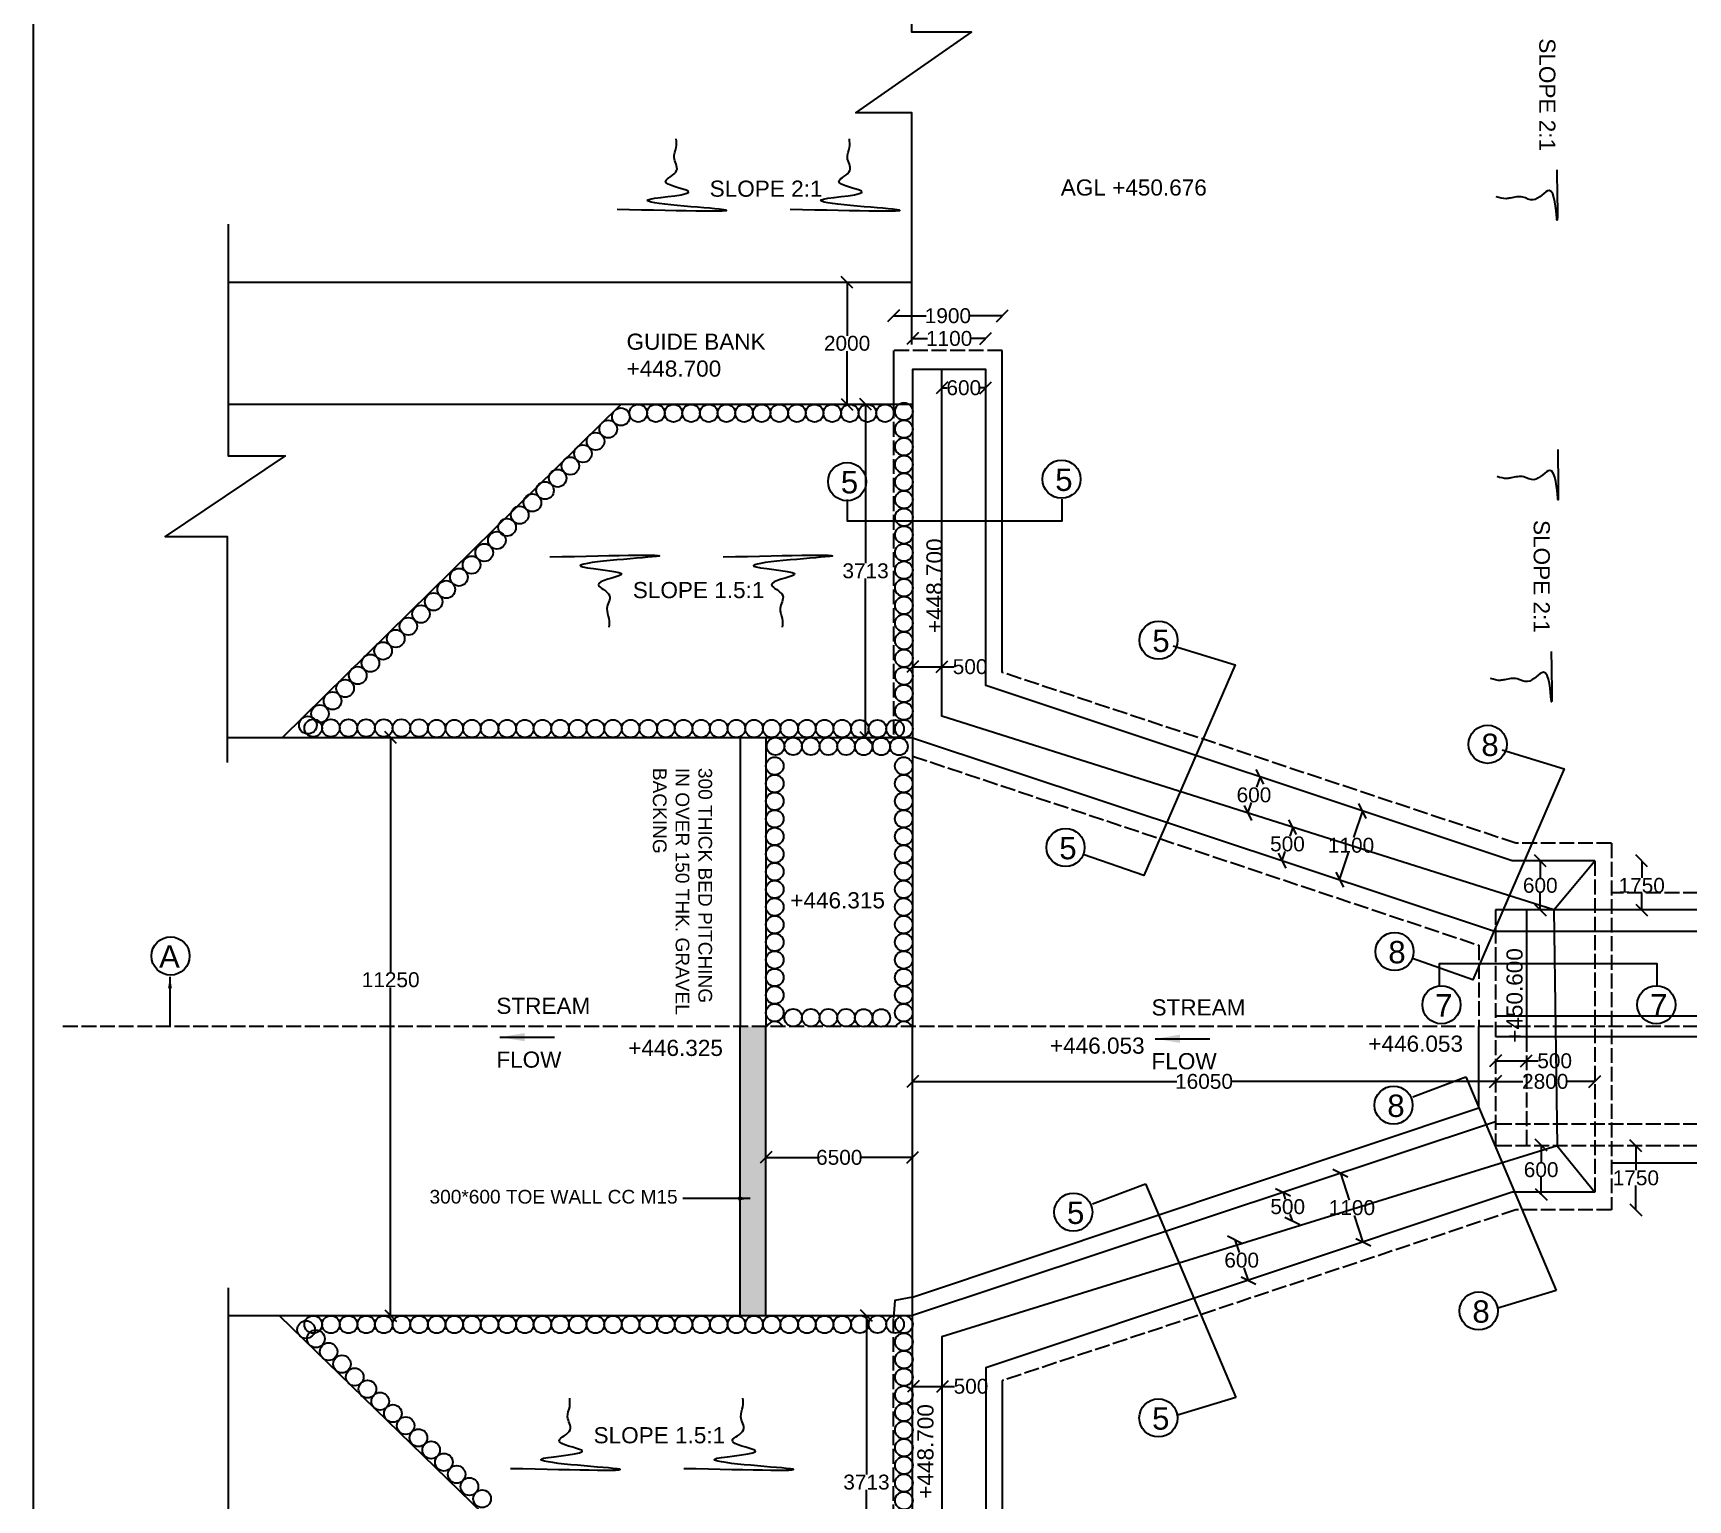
# Model space of a CAD drawing. Header units: millimetres. Extents: x 5124 to 6568637, y 2311 to 91879094.
# Drawn here: x 3635793 to 3649121, y 45935851 to 45947667 of the extents above; entities that cross this region are included whole.
import ezdxf

# ---------------------------------------------------------------- set-up
doc = ezdxf.new("R2010")
doc.units = ezdxf.units.MM
doc.header["$MEASUREMENT"] = 0
doc.linetypes.add('ACAD_ISO02W100', pattern=[15, 12, -3])
for name, color, linetype in [('DIMENSION', 7, 'Continuous'), ('DRAWING', 7, 'Continuous'), ('TEXT', 7, 'Continuous')]:
    doc.layers.add(name, color=color, linetype=linetype)
doc.styles.get("Standard").update_dxf_attribs({"font": 'arial.ttf', "height": 120})
doc.dimstyles.get("Standard").update_dxf_attribs({"dimtxt": 200, "dimasz": 110, "dimexe": 0.18, "dimexo": 0.0625, "dimgap": 0.09, "dimtad": 0, "dimtih": 1, "dimtoh": 1, "dimdec": 0, "dimzin": 0, "dimdsep": 46, "dimtxsty": 'Standard', "dimblk": 'OBLIQUE', "dimcen": 0.09, "dimse1": 1, "dimse2": 1, "dimadec": 0, "dimazin": 0, "dimtfac": 1, "dimtdec": 0, "dimtofl": 0, "dimtmove": 0, "dimatfit": 3, "dimfxl": 1, "dimtolj": 1, "dimtzin": 0, "dimarcsym": 0})

# ---------------------------------------------------------------- blocks, each defined once
blk = doc.blocks.new('_Oblique')
at = {"color": 0, "linetype": 'ByBlock', "lineweight": -2}
blk.add_line((-0.5, -0.5), (0.5, 0.5), dxfattribs=at)
blk = doc.blocks.new('*D138')
at = {"layer": 'Defpoints', "color": 0, "linetype": 'Continuous', "transparency": 16777216}
for p in [(3643599, 45945390), (3642723, 45945112), (3643599, 45945112)]:
    blk.add_point(p, dxfattribs=at)
at = {"layer": 'DIMENSION', "color": 0, "linetype": 'Continuous', "lineweight": -2, "transparency": 16777216}
for p, q in [((3642723, 45945390), (3642987, 45945390)), ((3643599, 45945390), (3643334, 45945390))]:
    blk.add_line(p, q, dxfattribs=at)
at = {"layer": 'DIMENSION', "color": 0, "linetype": 'Continuous', "lineweight": -2, "transparency": 16777216, "xscale": 95, "yscale": 95, "zscale": 95, "rotation": 180}
blk.add_blockref('_Oblique', (3642723, 45945390), dxfattribs=at)
at = {"layer": 'DIMENSION', "color": 0, "linetype": 'Continuous', "lineweight": -2, "transparency": 16777216, "xscale": 95, "yscale": 95, "zscale": 95}
blk.add_blockref('_Oblique', (3643599, 45945390), dxfattribs=at)
at = {"layer": 'DIMENSION', "color": 0, "linetype": 'Continuous', "transparency": 16777216, "insert": (3643161, 45945390), "char_height": 120, "attachment_point": 5}
blk.add_mtext('\\A1;1900', dxfattribs=at)
blk = doc.blocks.new('*D139')
at = {"layer": 'Defpoints', "color": 0, "linetype": 'Continuous', "transparency": 16777216}
for p in [(3643466, 45945207), (3642877, 45944957), (3643466, 45944957)]:
    blk.add_point(p, dxfattribs=at)
at = {"layer": 'DIMENSION', "color": 0, "linetype": 'Continuous', "lineweight": -2, "transparency": 16777216}
for p, q in [((3642877, 45945207), (3642998, 45945207)), ((3643466, 45945207), (3643345, 45945207))]:
    blk.add_line(p, q, dxfattribs=at)
at = {"layer": 'DIMENSION', "color": 0, "linetype": 'Continuous', "lineweight": -2, "transparency": 16777216, "xscale": 95, "yscale": 95, "zscale": 95, "rotation": 180}
blk.add_blockref('_Oblique', (3642877, 45945207), dxfattribs=at)
at = {"layer": 'DIMENSION', "color": 0, "linetype": 'Continuous', "lineweight": -2, "transparency": 16777216, "xscale": 95, "yscale": 95, "zscale": 95}
blk.add_blockref('_Oblique', (3643466, 45945207), dxfattribs=at)
at = {"layer": 'DIMENSION', "color": 0, "linetype": 'Continuous', "transparency": 16777216, "insert": (3643171, 45945207), "char_height": 120, "attachment_point": 5}
blk.add_mtext('\\A1;1100', dxfattribs=at)
blk = doc.blocks.new('*D140')
at = {"layer": 'Defpoints', "color": 0, "linetype": 'Continuous', "transparency": 16777216}
for p in [(3643113, 45944810), (3643466, 45944810), (3643466, 45944810)]:
    blk.add_point(p, dxfattribs=at)
at = {"layer": 'DIMENSION', "color": 0, "linetype": 'Continuous', "lineweight": -2, "transparency": 16777216}
for p, q in [((3643113, 45944810), (3643156, 45944810)), ((3643466, 45944810), (3643422, 45944810))]:
    blk.add_line(p, q, dxfattribs=at)
at = {"layer": 'DIMENSION', "color": 0, "linetype": 'Continuous', "lineweight": -2, "transparency": 16777216, "xscale": 95, "yscale": 95, "zscale": 95, "rotation": 180}
blk.add_blockref('_Oblique', (3643113, 45944810), dxfattribs=at)
at = {"layer": 'DIMENSION', "color": 0, "linetype": 'Continuous', "lineweight": -2, "transparency": 16777216, "xscale": 95, "yscale": 95, "zscale": 95}
blk.add_blockref('_Oblique', (3643466, 45944810), dxfattribs=at)
at = {"layer": 'DIMENSION', "color": 0, "linetype": 'Continuous', "transparency": 16777216, "insert": (3643289, 45944810), "char_height": 120, "attachment_point": 5}
blk.add_mtext('\\A1;600', dxfattribs=at)
blk = doc.blocks.new('*D141')
at = {"layer": 'Defpoints', "color": 0, "linetype": 'Continuous', "transparency": 16777216}
for p in [(3642264, 45945659), (3642349, 45945659), (3642174, 45944676)]:
    blk.add_point(p, dxfattribs=at)
at = {"layer": 'DIMENSION', "color": 0, "linetype": 'Continuous', "lineweight": -2, "transparency": 16777216}
for p, q in [((3642349, 45945659), (3642349, 45945229)), ((3642349, 45944676), (3642349, 45945106))]:
    blk.add_line(p, q, dxfattribs=at)
at = {"layer": 'DIMENSION', "color": 0, "linetype": 'Continuous', "lineweight": -2, "transparency": 16777216, "xscale": 95, "yscale": 95, "zscale": 95}
for p, rotation in [((3642349, 45945659), 90), ((3642349, 45944676), 270)]:
    blk.add_blockref('_Oblique', p, dxfattribs=dict(at, rotation=rotation))
at = {"layer": 'DIMENSION', "color": 0, "linetype": 'Continuous', "transparency": 16777216, "insert": (3642349, 45945168), "char_height": 120, "attachment_point": 5}
blk.add_mtext('\\A1;2000', dxfattribs=at)
blk = doc.blocks.new('*D142')
at = {"layer": 'Defpoints', "color": 0, "linetype": 'Continuous', "transparency": 16777216}
for p in [(3642513, 45944676), (3642498, 45941993), (3642513, 45941993)]:
    blk.add_point(p, dxfattribs=at)
at = {"layer": 'DIMENSION', "color": 0, "linetype": 'Continuous', "lineweight": -2, "transparency": 16777216}
for p, q in [((3642498, 45944676), (3642498, 45943396)), ((3642498, 45941993), (3642498, 45943273))]:
    blk.add_line(p, q, dxfattribs=at)
at = {"layer": 'DIMENSION', "color": 0, "linetype": 'Continuous', "lineweight": -2, "transparency": 16777216, "xscale": 95, "yscale": 95, "zscale": 95}
for p, rotation in [((3642498, 45944676), 90), ((3642498, 45941993), 270)]:
    blk.add_blockref('_Oblique', p, dxfattribs=dict(at, rotation=rotation))
at = {"layer": 'DIMENSION', "color": 0, "linetype": 'Continuous', "transparency": 16777216, "insert": (3642498, 45943335), "char_height": 120, "attachment_point": 5}
blk.add_mtext('\\A1;3713', dxfattribs=at)
blk = doc.blocks.new('*D143')
at = {"layer": 'Defpoints', "color": 0, "linetype": 'Continuous', "transparency": 16777216}
for p in [(3642877, 45942563), (3643113, 45942563), (3643113, 45942563)]:
    blk.add_point(p, dxfattribs=at)
at = {"layer": 'DIMENSION', "color": 0, "linetype": 'Continuous', "lineweight": -2, "transparency": 16777216}
for p, q in [((3642877, 45942563), (3643113, 45942563)), ((3643113, 45942563), (3643208, 45942563))]:
    blk.add_line(p, q, dxfattribs=at)
at = {"layer": 'DIMENSION', "color": 0, "linetype": 'Continuous', "lineweight": -2, "transparency": 16777216, "xscale": 95, "yscale": 95, "zscale": 95, "rotation": 180}
blk.add_blockref('_Oblique', (3642877, 45942563), dxfattribs=at)
at = {"layer": 'DIMENSION', "color": 0, "linetype": 'Continuous', "lineweight": -2, "transparency": 16777216, "xscale": 95, "yscale": 95, "zscale": 95}
blk.add_blockref('_Oblique', (3643113, 45942563), dxfattribs=at)
at = {"layer": 'DIMENSION', "color": 0, "linetype": 'Continuous', "transparency": 16777216, "insert": (3643340, 45942563), "char_height": 120, "attachment_point": 5}
blk.add_mtext('\\A1;500', dxfattribs=at)
blk = doc.blocks.new('*D144')
at = {"layer": 'Defpoints', "color": 0, "linetype": 'Continuous', "transparency": 16777216}
for p in [(3645675, 45941676), (3645675, 45941676), (3645577, 45941384)]:
    blk.add_point(p, dxfattribs=at)
at = {"layer": 'DIMENSION', "color": 0, "linetype": 'Continuous', "lineweight": -2, "transparency": 16777216}
for p, q in [((3645675, 45941676), (3645647, 45941592)), ((3645577, 45941384), (3645606, 45941469))]:
    blk.add_line(p, q, dxfattribs=at)
at = {"layer": 'DIMENSION', "color": 0, "linetype": 'Continuous', "lineweight": -2, "transparency": 16777216, "xscale": 95, "yscale": 95, "zscale": 95}
for p, rotation in [((3645675, 45941676), 71.55724841932569), ((3645577, 45941384), 251.5572484193257)]:
    blk.add_blockref('_Oblique', p, dxfattribs=dict(at, rotation=rotation))
at = {"layer": 'DIMENSION', "color": 0, "linetype": 'Continuous', "transparency": 16777216, "insert": (3645626, 45941530), "char_height": 120, "attachment_point": 5}
blk.add_mtext('\\A1;600', dxfattribs=at)
blk = doc.blocks.new('*D145')
at = {"layer": 'Defpoints', "color": 0, "linetype": 'Continuous', "transparency": 16777216}
for p in [(3645939, 45941270), (3645939, 45941270), (3645853, 45941001)]:
    blk.add_point(p, dxfattribs=at)
at = {"layer": 'DIMENSION', "color": 0, "linetype": 'Continuous', "lineweight": -2, "transparency": 16777216}
for p, q in [((3645939, 45941270), (3645915, 45941197)), ((3645853, 45941001), (3645877, 45941074))]:
    blk.add_line(p, q, dxfattribs=at)
at = {"layer": 'DIMENSION', "color": 0, "linetype": 'Continuous', "lineweight": -2, "transparency": 16777216, "xscale": 95, "yscale": 95, "zscale": 95}
for p, rotation in [((3645939, 45941270), 72.42608654458844), ((3645853, 45941001), 252.4260865445884)]:
    blk.add_blockref('_Oblique', p, dxfattribs=dict(at, rotation=rotation))
at = {"layer": 'DIMENSION', "color": 0, "linetype": 'Continuous', "transparency": 16777216, "insert": (3645896, 45941135), "char_height": 120, "attachment_point": 5}
blk.add_mtext('\\A1;500', dxfattribs=at)
blk = doc.blocks.new('*D146')
at = {"layer": 'Defpoints', "color": 0, "linetype": 'Continuous', "transparency": 16777216}
for p in [(3646500, 45941401), (3646500, 45941401), (3646316, 45940847)]:
    blk.add_point(p, dxfattribs=at)
at = {"layer": 'DIMENSION', "color": 0, "linetype": 'Continuous', "lineweight": -2, "transparency": 16777216}
for p, q in [((3646500, 45941401), (3646429, 45941186)), ((3646316, 45940847), (3646388, 45941063))]:
    blk.add_line(p, q, dxfattribs=at)
at = {"layer": 'DIMENSION', "color": 0, "linetype": 'Continuous', "lineweight": -2, "transparency": 16777216, "xscale": 95, "yscale": 95, "zscale": 95}
for p, rotation in [((3646500, 45941401), 71.55724841948087), ((3646316, 45940847), 251.5572484194809)]:
    blk.add_blockref('_Oblique', p, dxfattribs=dict(at, rotation=rotation))
at = {"layer": 'DIMENSION', "color": 0, "linetype": 'Continuous', "transparency": 16777216, "insert": (3646408, 45941124), "char_height": 120, "attachment_point": 5}
blk.add_mtext('\\A1;1100', dxfattribs=at)
blk = doc.blocks.new('*D147')
at = {"layer": 'Defpoints', "color": 0, "linetype": 'Continuous', "transparency": 16777216}
for p in [(3647932, 45940999), (3647932, 45940999), (3647932, 45940603)]:
    blk.add_point(p, dxfattribs=at)
at = {"layer": 'DIMENSION', "color": 0, "linetype": 'Continuous', "lineweight": -2, "transparency": 16777216}
for p, q in [((3647932, 45940999), (3647932, 45940863)), ((3647932, 45940603), (3647932, 45940740))]:
    blk.add_line(p, q, dxfattribs=at)
at = {"layer": 'DIMENSION', "color": 0, "linetype": 'Continuous', "lineweight": -2, "transparency": 16777216, "xscale": 95, "yscale": 95, "zscale": 95}
for p, rotation in [((3647932, 45940999), 90), ((3647932, 45940603), 270)]:
    blk.add_blockref('_Oblique', p, dxfattribs=dict(at, rotation=rotation))
at = {"layer": 'DIMENSION', "color": 0, "linetype": 'Continuous', "transparency": 16777216, "insert": (3647932, 45940801), "char_height": 120, "attachment_point": 5}
blk.add_mtext('\\A1;600', dxfattribs=at)
blk = doc.blocks.new('*D148')
at = {"layer": 'Defpoints', "color": 0, "linetype": 'Continuous', "transparency": 16777216}
for p in [(3648372, 45940999), (3648749, 45940999), (3648698, 45940603)]:
    blk.add_point(p, dxfattribs=at)
at = {"layer": 'DIMENSION', "color": 0, "linetype": 'Continuous', "lineweight": -2, "transparency": 16777216}
for p, q in [((3648749, 45940999), (3648749, 45940863)), ((3648749, 45940603), (3648749, 45940740))]:
    blk.add_line(p, q, dxfattribs=at)
at = {"layer": 'DIMENSION', "color": 0, "linetype": 'Continuous', "lineweight": -2, "transparency": 16777216, "xscale": 95, "yscale": 95, "zscale": 95}
for p, rotation in [((3648749, 45940999), 90), ((3648749, 45940603), 270)]:
    blk.add_blockref('_Oblique', p, dxfattribs=dict(at, rotation=rotation))
at = {"layer": 'DIMENSION', "color": 0, "linetype": 'Continuous', "transparency": 16777216, "insert": (3648749, 45940801), "char_height": 120, "attachment_point": 5}
blk.add_mtext('\\A1;1750', dxfattribs=at)
blk = doc.blocks.new('*D200')
at = {"layer": 'Defpoints', "color": 0, "linetype": 'Continuous', "transparency": 16777216}
for p in [(3642505, 45937336), (3642520, 45937336), (3642520, 45934653)]:
    blk.add_point(p, dxfattribs=at)
at = {"layer": 'DIMENSION', "color": 0, "linetype": 'Continuous', "lineweight": -2, "transparency": 16777216}
for p, q in [((3642505, 45937336), (3642505, 45936056)), ((3642505, 45934653), (3642505, 45935933))]:
    blk.add_line(p, q, dxfattribs=at)
at = {"layer": 'DIMENSION', "color": 0, "linetype": 'Continuous', "lineweight": -2, "transparency": 16777216, "xscale": 95, "yscale": 95, "zscale": 95}
for p, rotation in [((3642505, 45937336), 90), ((3642505, 45934653), 270)]:
    blk.add_blockref('_Oblique', p, dxfattribs=dict(at, rotation=rotation))
at = {"layer": 'DIMENSION', "color": 0, "linetype": 'Continuous', "transparency": 16777216, "insert": (3642505, 45935994), "char_height": 120, "attachment_point": 5}
blk.add_mtext('\\A1;3713', dxfattribs=at)
blk = doc.blocks.new('*D123')
at = {"layer": 'Defpoints', "color": 0, "linetype": 'Continuous', "transparency": 16777216}
for p in [(3642883, 45936766), (3643119, 45936766), (3643119, 45936766)]:
    blk.add_point(p, dxfattribs=at)
at = {"layer": 'DIMENSION', "color": 0, "linetype": 'Continuous', "lineweight": -2, "transparency": 16777216}
for p, q in [((3642883, 45936766), (3643119, 45936766)), ((3643119, 45936766), (3643214, 45936766))]:
    blk.add_line(p, q, dxfattribs=at)
at = {"layer": 'DIMENSION', "color": 0, "linetype": 'Continuous', "lineweight": -2, "transparency": 16777216, "xscale": 95, "yscale": 95, "zscale": 95, "rotation": 180}
blk.add_blockref('_Oblique', (3642883, 45936766), dxfattribs=at)
at = {"layer": 'DIMENSION', "color": 0, "linetype": 'Continuous', "lineweight": -2, "transparency": 16777216, "xscale": 95, "yscale": 95, "zscale": 95}
blk.add_blockref('_Oblique', (3643119, 45936766), dxfattribs=at)
at = {"layer": 'DIMENSION', "color": 0, "linetype": 'Continuous', "transparency": 16777216, "insert": (3643347, 45936766), "char_height": 120, "attachment_point": 5}
blk.add_mtext('\\A1;500', dxfattribs=at)
blk = doc.blocks.new('*D124')
at = {"layer": 'Defpoints', "color": 0, "linetype": 'Continuous', "transparency": 16777216}
for p in [(3645473, 45937945), (3645582, 45937619), (3645582, 45937619)]:
    blk.add_point(p, dxfattribs=at)
at = {"layer": 'DIMENSION', "color": 0, "linetype": 'Continuous', "lineweight": -2, "transparency": 16777216}
for p, q in [((3645473, 45937945), (3645507, 45937844)), ((3645582, 45937619), (3645548, 45937721))]:
    blk.add_line(p, q, dxfattribs=at)
at = {"layer": 'DIMENSION', "color": 0, "linetype": 'Continuous', "lineweight": -2, "transparency": 16777216, "xscale": 95, "yscale": 95, "zscale": 95}
for p, rotation in [((3645473, 45937945), 108.4427515807086), ((3645582, 45937619), 288.4427515807086)]:
    blk.add_blockref('_Oblique', p, dxfattribs=dict(at, rotation=rotation))
at = {"layer": 'DIMENSION', "color": 0, "linetype": 'Continuous', "transparency": 16777216, "insert": (3645527, 45937782), "char_height": 120, "attachment_point": 5}
blk.add_mtext('\\A1;600', dxfattribs=at)
blk = doc.blocks.new('*D125')
at = {"layer": 'Defpoints', "color": 0, "linetype": 'Continuous', "transparency": 16777216}
for p in [(3645860, 45938328), (3645936, 45938099), (3645936, 45938099)]:
    blk.add_point(p, dxfattribs=at)
at = {"layer": 'DIMENSION', "color": 0, "linetype": 'Continuous', "lineweight": -2, "transparency": 16777216}
for p, q in [((3645860, 45938328), (3645878, 45938275)), ((3645936, 45938099), (3645918, 45938152))]:
    blk.add_line(p, q, dxfattribs=at)
at = {"layer": 'DIMENSION', "color": 0, "linetype": 'Continuous', "lineweight": -2, "transparency": 16777216, "xscale": 95, "yscale": 95, "zscale": 95}
for p, rotation in [((3645860, 45938328), 108.3481100112163), ((3645936, 45938099), 288.3481100112163)]:
    blk.add_blockref('_Oblique', p, dxfattribs=dict(at, rotation=rotation))
at = {"layer": 'DIMENSION', "color": 0, "linetype": 'Continuous', "transparency": 16777216, "insert": (3645898, 45938213), "char_height": 120, "attachment_point": 5}
blk.add_mtext('\\A1;500', dxfattribs=at)
blk = doc.blocks.new('*D126')
at = {"layer": 'Defpoints', "color": 0, "linetype": 'Continuous', "transparency": 16777216}
for p in [(3646322, 45938482), (3646507, 45937928), (3646507, 45937928)]:
    blk.add_point(p, dxfattribs=at)
at = {"layer": 'DIMENSION', "color": 0, "linetype": 'Continuous', "lineweight": -2, "transparency": 16777216}
for p, q in [((3646322, 45938482), (3646394, 45938266)), ((3646507, 45937928), (3646435, 45938143))]:
    blk.add_line(p, q, dxfattribs=at)
at = {"layer": 'DIMENSION', "color": 0, "linetype": 'Continuous', "lineweight": -2, "transparency": 16777216, "xscale": 95, "yscale": 95, "zscale": 95}
for p, rotation in [((3646322, 45938482), 108.4427515805191), ((3646507, 45937928), 288.4427515805191)]:
    blk.add_blockref('_Oblique', p, dxfattribs=dict(at, rotation=rotation))
at = {"layer": 'DIMENSION', "color": 0, "linetype": 'Continuous', "transparency": 16777216, "insert": (3646415, 45938205), "char_height": 120, "attachment_point": 5}
blk.add_mtext('\\A1;1100', dxfattribs=at)
blk = doc.blocks.new('*D127')
at = {"layer": 'Defpoints', "color": 0, "linetype": 'Continuous', "transparency": 16777216}
for p in [(3647939, 45938709), (3647939, 45938313), (3647939, 45938313)]:
    blk.add_point(p, dxfattribs=at)
at = {"layer": 'DIMENSION', "color": 0, "linetype": 'Continuous', "lineweight": -2, "transparency": 16777216}
for p, q in [((3647939, 45938709), (3647939, 45938572)), ((3647939, 45938313), (3647939, 45938449))]:
    blk.add_line(p, q, dxfattribs=at)
at = {"layer": 'DIMENSION', "color": 0, "linetype": 'Continuous', "lineweight": -2, "transparency": 16777216, "xscale": 95, "yscale": 95, "zscale": 95}
for p, rotation in [((3647939, 45938709), 90), ((3647939, 45938313), 270)]:
    blk.add_blockref('_Oblique', p, dxfattribs=dict(at, rotation=rotation))
at = {"layer": 'DIMENSION', "color": 0, "linetype": 'Continuous', "transparency": 16777216, "insert": (3647939, 45938511), "char_height": 120, "attachment_point": 5}
blk.add_mtext('\\A1;600', dxfattribs=at)
blk = doc.blocks.new('*D128')
at = {"layer": 'Defpoints', "color": 0, "linetype": 'Continuous', "transparency": 16777216}
for p in [(3648651, 45938703), (3648325, 45938188), (3648702, 45938188)]:
    blk.add_point(p, dxfattribs=at)
at = {"layer": 'DIMENSION', "color": 0, "linetype": 'Continuous', "lineweight": -2, "transparency": 16777216}
for p, q in [((3648702, 45938703), (3648702, 45938507)), ((3648702, 45938188), (3648702, 45938384))]:
    blk.add_line(p, q, dxfattribs=at)
at = {"layer": 'DIMENSION', "color": 0, "linetype": 'Continuous', "lineweight": -2, "transparency": 16777216, "xscale": 95, "yscale": 95, "zscale": 95}
for p, rotation in [((3648702, 45938703), 90), ((3648702, 45938188), 270)]:
    blk.add_blockref('_Oblique', p, dxfattribs=dict(at, rotation=rotation))
at = {"layer": 'DIMENSION', "color": 0, "linetype": 'Continuous', "transparency": 16777216, "insert": (3648702, 45938445), "char_height": 120, "attachment_point": 5}
blk.add_mtext('\\A1;1750', dxfattribs=at)
blk = doc.blocks.new('*D154')
at = {"layer": 'Defpoints', "color": 0, "linetype": 'Continuous', "transparency": 16777216}
for p in [(3641696, 45938610), (3642877, 45938610), (3642877, 45938610)]:
    blk.add_point(p, dxfattribs=at)
at = {"layer": 'DIMENSION', "color": 0, "linetype": 'Continuous', "lineweight": -2, "transparency": 16777216}
for p, q in [((3641696, 45938610), (3642107, 45938610)), ((3642877, 45938610), (3642465, 45938610))]:
    blk.add_line(p, q, dxfattribs=at)
at = {"layer": 'DIMENSION', "color": 0, "linetype": 'Continuous', "lineweight": -2, "transparency": 16777216, "xscale": 95, "yscale": 95, "zscale": 95, "rotation": 180}
blk.add_blockref('_Oblique', (3641696, 45938610), dxfattribs=at)
at = {"layer": 'DIMENSION', "color": 0, "linetype": 'Continuous', "lineweight": -2, "transparency": 16777216, "xscale": 95, "yscale": 95, "zscale": 95}
blk.add_blockref('_Oblique', (3642877, 45938610), dxfattribs=at)
at = {"layer": 'DIMENSION', "color": 0, "linetype": 'Continuous', "transparency": 16777216, "insert": (3642286, 45938610), "char_height": 120, "attachment_point": 5}
blk.add_mtext('\\A1;6500', dxfattribs=at)
blk = doc.blocks.new('*D161')
at = {"layer": 'Defpoints', "color": 0, "linetype": 'Continuous', "transparency": 16777216}
for p in [(3642877, 45939222), (3647572, 45939222), (3647572, 45939222)]:
    blk.add_point(p, dxfattribs=at)
at = {"layer": 'DIMENSION', "color": 0, "linetype": 'Continuous', "lineweight": -2, "transparency": 16777216}
for p, q in [((3642877, 45939222), (3645004, 45939222)), ((3647572, 45939222), (3645444, 45939222))]:
    blk.add_line(p, q, dxfattribs=at)
at = {"layer": 'DIMENSION', "color": 0, "linetype": 'Continuous', "lineweight": -2, "transparency": 16777216, "xscale": 95, "yscale": 95, "zscale": 95, "rotation": 180}
blk.add_blockref('_Oblique', (3642877, 45939222), dxfattribs=at)
at = {"layer": 'DIMENSION', "color": 0, "linetype": 'Continuous', "lineweight": -2, "transparency": 16777216, "xscale": 95, "yscale": 95, "zscale": 95}
blk.add_blockref('_Oblique', (3647572, 45939222), dxfattribs=at)
at = {"layer": 'DIMENSION', "color": 0, "linetype": 'Continuous', "transparency": 16777216, "insert": (3645224, 45939222), "char_height": 120, "attachment_point": 5}
blk.add_mtext('\\A1;16050', dxfattribs=at)
blk = doc.blocks.new('*D162')
at = {"layer": 'Defpoints', "color": 0, "linetype": 'Continuous', "transparency": 16777216}
for p in [(3647572, 45939222), (3648372, 45939222), (3648372, 45939222)]:
    blk.add_point(p, dxfattribs=at)
at = {"layer": 'DIMENSION', "color": 0, "linetype": 'Continuous', "lineweight": -2, "transparency": 16777216}
for p, q in [((3647572, 45939222), (3647792, 45939222)), ((3648372, 45939222), (3648152, 45939222))]:
    blk.add_line(p, q, dxfattribs=at)
at = {"layer": 'DIMENSION', "color": 0, "linetype": 'Continuous', "lineweight": -2, "transparency": 16777216, "xscale": 95, "yscale": 95, "zscale": 95, "rotation": 180}
blk.add_blockref('_Oblique', (3647572, 45939222), dxfattribs=at)
at = {"layer": 'DIMENSION', "color": 0, "linetype": 'Continuous', "lineweight": -2, "transparency": 16777216, "xscale": 95, "yscale": 95, "zscale": 95}
blk.add_blockref('_Oblique', (3648372, 45939222), dxfattribs=at)
at = {"layer": 'DIMENSION', "color": 0, "linetype": 'Continuous', "transparency": 16777216, "insert": (3647972, 45939222), "char_height": 120, "attachment_point": 5}
blk.add_mtext('\\A1;2800', dxfattribs=at)
blk = doc.blocks.new('*D163')
at = {"layer": 'Defpoints', "color": 0, "linetype": 'Continuous', "transparency": 16777216}
for p in [(3647572, 45939388), (3647820, 45939388), (3647820, 45939388)]:
    blk.add_point(p, dxfattribs=at)
at = {"layer": 'DIMENSION', "color": 0, "linetype": 'Continuous', "lineweight": -2, "transparency": 16777216}
for p, q in [((3647572, 45939388), (3647820, 45939388)), ((3647820, 45939388), (3647915, 45939388))]:
    blk.add_line(p, q, dxfattribs=at)
at = {"layer": 'DIMENSION', "color": 0, "linetype": 'Continuous', "lineweight": -2, "transparency": 16777216, "xscale": 95, "yscale": 95, "zscale": 95, "rotation": 180}
blk.add_blockref('_Oblique', (3647572, 45939388), dxfattribs=at)
at = {"layer": 'DIMENSION', "color": 0, "linetype": 'Continuous', "lineweight": -2, "transparency": 16777216, "xscale": 95, "yscale": 95, "zscale": 95}
blk.add_blockref('_Oblique', (3647820, 45939388), dxfattribs=at)
at = {"layer": 'DIMENSION', "color": 0, "linetype": 'Continuous', "transparency": 16777216, "insert": (3648048, 45939388), "char_height": 120, "attachment_point": 5}
blk.add_mtext('\\A1;500', dxfattribs=at)
blk = doc.blocks.new('*D199')
at = {"layer": 'Defpoints', "color": 0, "linetype": 'Continuous', "transparency": 16777216}
for p in [(3638784, 45941993), (3638673, 45937336), (3639710, 45937336)]:
    blk.add_point(p, dxfattribs=at)
at = {"layer": 'DIMENSION', "color": 0, "linetype": 'Continuous', "lineweight": -2, "transparency": 16777216}
for p, q in [((3638673, 45941993), (3638673, 45940102)), ((3638673, 45937336), (3638673, 45939980))]:
    blk.add_line(p, q, dxfattribs=at)
at = {"layer": 'DIMENSION', "color": 0, "linetype": 'Continuous', "lineweight": -2, "transparency": 16777216, "xscale": 95, "yscale": 95, "zscale": 95}
for p, rotation in [((3638673, 45941993), 90), ((3638673, 45937336), 270)]:
    blk.add_blockref('_Oblique', p, dxfattribs=dict(at, rotation=rotation))
at = {"layer": 'DIMENSION', "color": 0, "linetype": 'Continuous', "transparency": 16777216, "insert": (3638673, 45940041), "char_height": 120, "attachment_point": 5}
blk.add_mtext('\\A1;11250', dxfattribs=at)

msp = doc.modelspace()

# ---------------------------------------------------------------- hatches: boundary and pattern name
at = {"layer": 'DRAWING', "linetype": 'Continuous'}
h = msp.add_hatch(dxfattribs=at)
h.set_pattern_fill('AR-CONC', color=256, scale=10, style=0)
h.set_pattern_definition([(50, (54911.74, -388.284), (71.72601826, -6.2752135), [7.5, -82.5]), (355, (54911.74, -388.284), (-13.87513336, 75.21921337), [6, -66]), (100.4514, (54917.716, -388.81), (57.85093817, 68.94395421), [6.374019, -70.1142112]), (46.1842, (54911.74, -368.28), (106.72410486, -16.55190143), [11.25, -123.75]), (96.6356, (54920.63, -369.66), (93.46627055, 97.4117871), [9.5610288, -105.1713]), (351.1842, (54911.74, -368.28), (93.46619451, 97.4118601), [9, -99]), (21, (54921.74, -373.284), (59.69070521, -40.26188907), [7.5, -82.5]), (326, (54921.74, -373.284), (24.33153319, 72.5150045), [6, -66]), (71.4514, (54926.71, -376.64), (84.02226286, 32.25304967), [6.374019, -70.1142112]), (37.5, (54911.739, -388.284), (1.215985532, 33.289385383), [0, -65.2, 0, -67, 0, -66.25]), (7.5, (54911.74, -388.284), (26.306953744, 39.441171188), [0, -38.2, 0, -63.7, 0, -25.25]), (327.5, (54889.439, -388.284), (53.382243617, -2.255487173), [0, -25, 0, -78, 0, -103.5]), (317.5, (54879.44, -388.284), (58.318616934, 10.010498233), [0, -32.5, 0, -51.8, 0, -73.5])])
h.paths.add_polyline_path([(3641695.5, 45939664.5), (3641486.7, 45939664.5), (3641486.7, 45937336.2), (3641695.5, 45937336.2)])

# ---------------------------------------------------------------- linework, layer by layer
at = {"layer": 'DIMENSION', "linetype": 'Continuous'}
for p, q in [((3646906, 45939097.9), (3647332.1, 45939258.5)), ((3647332.1, 45939258.5), (3648059.1, 45937538.4)), ((3644326.2, 45938235.9), (3644752.3, 45938396.5)), ((3644752.3, 45938396.5), (3645479.4, 45936676.5)), ((3648059.1, 45937538.4), (3647583.3, 45937392.2)), ((3645479.4, 45936676.5), (3645003.5, 45936530.2))]:
    msp.add_line(p, q, dxfattribs=at)
for points in [[(3644077.5, 45943913.7), (3644077.5, 45943736.9), (3642351.3, 45943736.9), (3642351.3, 45943909.4)], [(3644974.1, 45942730.5), (3645474.7, 45942578.1), (3644739.4, 45940880), (3644251.8, 45941049.7)], [(3647624.3, 45941892.2), (3648124.9, 45941739.8), (3647389.6, 45940041.7), (3646902, 45940211.4)], [(3648873.9, 45939993.5), (3648873.9, 45940170), (3647118.1, 45940170), (3647118.1, 45939986.5)]]:
    msp.add_lwpolyline(points, dxfattribs=at)
for centre in [(3642349.3, 45944053.9), (3644076.1, 45944073.9), (3644857.9, 45942776.6), (3647508.2, 45941938.3), (3644108.5, 45941106.7), (3636900.2, 45940232.8), (3646758.7, 45940268.4), (3647136.1, 45939840), (3648867, 45939840), (3646750.5, 45939031), (3644170.7, 45938169.1), (3647435.9, 45937373.6), (3644856.2, 45936511.6)]:
    msp.add_circle(centre, 153.7, dxfattribs=at)
at = {"layer": 'DRAWING', "linetype": 'ACAD_ISO02W100', "ltscale": 10}
for p, q in [((3643599, 45945111.7), (3642722.6, 45945111.7)), ((3642722.6, 45944686), (3642722.6, 45941992.8)), ((3647735.8, 45941141.2), (3643599, 45942517.2)), ((3648506, 45941141.2), (3647735.8, 45941141.2)), ((3647735.8, 45938187.8), (3643599, 45936811.8)), ((3648506, 45938187.8), (3647735.8, 45938187.8)), ((3642722.6, 45934643), (3642722.6, 45937336.2))]:
    msp.add_line(p, q, dxfattribs=at)
at = {"layer": 'DRAWING', "linetype": 'Continuous'}
for p, q in [((3642722.6, 45945111.7), (3642722.6, 45944686)), ((3643599, 45942517.2), (3643599, 45945111.7)), ((3637801.6, 45941992.8), (3640527.8, 45944676.3)), ((3637356.6, 45941992.8), (3642867.7, 45941992.8)), ((3642867.7, 45941992.8), (3647571.6, 45940430.1)), ((3642867.7, 45937336.2), (3647571.6, 45938898.9)), ((3637368, 45937336.2), (3642867.7, 45937336.2)), ((3637776.1, 45937336.2), (3640537.9, 45934652.7)), ((3643599, 45936811.8), (3643599, 45934217.3))]:
    msp.add_line(p, q, dxfattribs=at)
msp.add_lwpolyline([(3687990.9, 45957529.2), (3635793.1, 45957529.2), (3635793.1, 45929601.1), (3687990.9, 45929601.1)], close=True, dxfattribs=at)
for points in [[(3642870, 45945612.6), (3642870, 45947024.5), (3642418.8, 45947024.5), (3643351.1, 45947674.9), (3642870.8, 45947674.9), (3642870.8, 45948757.4)], [(3637364.7, 45946128.4), (3637364.7, 45944262.5), (3637824.5, 45944262.5), (3636857.2, 45943612.5), (3637356.6, 45943612.5), (3637356.6, 45941791.7)], [(3642870, 45945158.2), (3642870, 45945659.1), (3637364.7, 45945659.1)], [(3648371.7, 45940999.2), (3647705.5, 45940999.2), (3643465.8, 45942413.1), (3643465.8, 45944957.3), (3642876.5, 45944957.3), (3642876.5, 45939664.5)], [(3648042.1, 45940603.4), (3643112.6, 45942164.7), (3643112.6, 45944957.3)], [(3642876.5, 45944676.3), (3637364.7, 45944676.3)], [(3641486.7, 45941992.8), (3641486.7, 45939664.5)], [(3641695.5, 45941992.8), (3641695.5, 45939664.5)], [(3648042.1, 45940603.4), (3648371.7, 45940999.2)], [(3659102.7, 45940603.4), (3647571.6, 45940603.4)], [(3647820.2, 45940603.4), (3647820.2, 45939581.8)], [(3648042.1, 45940603.4), (3648069.3, 45938702.8)], [(3659102.7, 45940430.1), (3647571.6, 45940430.1)], [(3659102.7, 45939747.2), (3647571.6, 45939747.2)], [(3641486.7, 45937336.2), (3641486.7, 45939664.5)], [(3641695.5, 45937336.2), (3641695.5, 45939664.5)], [(3648371.7, 45938329.8), (3647705.5, 45938329.8), (3643465.8, 45936915.9), (3643465.8, 45934371.7), (3642876.5, 45934371.7), (3642876.5, 45939664.5)], [(3642876.5, 45937485.5), (3647437.4, 45939009.4), (3647437.4, 45939664.5)], [(3659102.7, 45939581.8), (3647571.6, 45939581.8)], [(3648069.3, 45938702.8), (3643112.6, 45937164.3), (3643112.6, 45934371.7)], [(3648069.3, 45938702.8), (3648371.7, 45938329.8)], [(3659102.7, 45938563.3), (3648506, 45938563.3)], [(3637376.1, 45933223.5), (3637376.1, 45935089.3), (3637835.9, 45935089.3), (3636868.6, 45935739.4), (3637368, 45935739.4), (3637368, 45937560.2)], [(3642876.5, 45937485.5), (3642734.4, 45937457.1), (3642722.6, 45937317.8)]]:
    msp.add_lwpolyline(points, dxfattribs=at)
at = {"layer": 'DRAWING', "linetype": 'ACAD_ISO02W100', "ltscale": 10}
for points in [[(3642876.5, 45941843.5), (3647437.4, 45940319.6), (3647437.4, 45939664.5)], [(3648506, 45941141.2), (3648506, 45938187.8)], [(3648371.7, 45940999.2), (3648371.7, 45938329.8)], [(3659102.7, 45940741.6), (3648506, 45940741.6)], [(3647571.6, 45940603.4), (3647571.6, 45938702.8)], [(3659102.7, 45939664.5), (3636007.9, 45939664.5)], [(3647820.2, 45939581.8), (3647820.2, 45938702.8)], [(3659102.7, 45938876.8), (3647571.6, 45938876.8)], [(3659102.7, 45938702.8), (3647571.6, 45938702.8)]]:
    msp.add_lwpolyline(points, dxfattribs=at)
at = {"layer": 'DRAWING', "linetype": 'Continuous'}
for centre in [(3640527.5, 45944576.4), (3640667.1, 45944605.3), (3640809.1, 45944605.3), (3640951.1, 45944605.3), (3641093.1, 45944605.3), (3641235.1, 45944605.3), (3641377.1, 45944605.3), (3641519.1, 45944605.3), (3641661.1, 45944605.3), (3641803.1, 45944605.3), (3641945.1, 45944605.3), (3642087.1, 45944605.3), (3642229.1, 45944605.3), (3642371.1, 45944605.3), (3642513.1, 45944605.3), (3642655.1, 45944605.3), (3642806.7, 45944619.2), (3640425.6, 45944477.4), (3642806.7, 45944477.2), (3640221.9, 45944279.6), (3640323.8, 45944378.5), (3642806.7, 45944335.2), (3640120, 45944180.6), (3642806.7, 45944193.2), (3640018.2, 45944081.7), (3642806.7, 45944051.2), (3639814.4, 45943883.8), (3639916.3, 45943982.8), (3642806.7, 45943909.2), (3639712.6, 45943784.9), (3642806.7, 45943767.2), (3639610.7, 45943686), (3642806.7, 45943625.2), (3639426.7, 45943482.2), (3639528.6, 45943581.1), (3642806.7, 45943483.2), (3639324.9, 45943383.3), (3642806.7, 45943341.2), (3639223, 45943284.3), (3642806.7, 45943199.2), (3639019.3, 45943086.5), (3639121.1, 45943185.4), (3638917.4, 45942987.5), (3642806.7, 45943057.2), (3638815.5, 45942888.6), (3642806.7, 45942915.2), (3638611.8, 45942690.7), (3638713.7, 45942789.7), (3642806.7, 45942773.2), (3638510, 45942591.8), (3642806.7, 45942631.2), (3638408.1, 45942492.9), (3642806.7, 45942489.2), (3638205.4, 45942288.7), (3638306.4, 45942388.5), (3642806.7, 45942347.2), (3638103.7, 45942184.4), (3642806.7, 45942205.2), (3638006.4, 45942092.7), (3638049.5, 45942069.2), (3638191.5, 45942069.2), (3638333.5, 45942069.2), (3638475.5, 45942069.2), (3638617.5, 45942069.2), (3638759.5, 45942069.2), (3638901.5, 45942069.2), (3639043.7, 45942064.7), (3639185.7, 45942064.7), (3639327.7, 45942064.7), (3639469.7, 45942064.7), (3639611.7, 45942064.7), (3639753.7, 45942064.7), (3639895.7, 45942064.7), (3640037.7, 45942064.7), (3640179.7, 45942064.7), (3640321.7, 45942064.7), (3640463.7, 45942064.7), (3640605.7, 45942064.7), (3640747.7, 45942064.7), (3640889.7, 45942064.7), (3641031.7, 45942064.7), (3641173.7, 45942064.7), (3641315.7, 45942064.7), (3641457.7, 45942064.7), (3641599.7, 45942064.7), (3641741.7, 45942064.7), (3641883.7, 45942064.7), (3642025.7, 45942064.7), (3642167.7, 45942064.7), (3642309.7, 45942064.7), (3642451.7, 45942063.2), (3642593.7, 45942063.2), (3642735.7, 45942063.2), (3642806.7, 45942063.2), (3641772.7, 45941921.8), (3641914.7, 45941921.8), (3642056.7, 45941921.8), (3642198.7, 45941921.8), (3642340.7, 45941921.8), (3642482.7, 45941920.4), (3642624.7, 45941920.4), (3642766.7, 45941920.4), (3641766.5, 45941763.6), (3642805.5, 45941763.6), (3641766.5, 45941621.6), (3642805.5, 45941621.6), (3641766.5, 45941479.6), (3642805.5, 45941479.6), (3641766.5, 45941337.6), (3642805.5, 45941337.6), (3641766.5, 45941195.6), (3642805.5, 45941195.6), (3641766.5, 45941053.6), (3642805.5, 45941053.6), (3641766.5, 45940911.6), (3642805.5, 45940911.6), (3641766.5, 45940769.6), (3642805.5, 45940769.6), (3641766.5, 45940627.6), (3642805.5, 45940627.6), (3641766.5, 45940485.6), (3642805.5, 45940485.6), (3641766.5, 45940343.6), (3642805.5, 45940343.6), (3641766.5, 45940201.6), (3642805.5, 45940201.6), (3641766.5, 45940059.6), (3642805.5, 45940059.6), (3641766.5, 45939917.6), (3642805.5, 45939917.6), (3641766.5, 45939775.6), (3641914.7, 45939735.5), (3642056.7, 45939735.5), (3642198.7, 45939735.5), (3642340.7, 45939735.5), (3642482.7, 45939734.1), (3642624.7, 45939734.1), (3642805.5, 45939775.6), (3637991.4, 45937222.9), (3638049.7, 45937264.3), (3638191.7, 45937264.3), (3638333.7, 45937264.3), (3638475.7, 45937264.3), (3638617.7, 45937264.3), (3638759.7, 45937264.3), (3638901.7, 45937264.3), (3639043.7, 45937264.3), (3639185.7, 45937264.3), (3639327.7, 45937264.3), (3639469.7, 45937264.3), (3639611.7, 45937264.3), (3639753.7, 45937264.3), (3639895.7, 45937264.3), (3640037.7, 45937264.3), (3640179.7, 45937264.3), (3640321.7, 45937264.3), (3640463.7, 45937264.3), (3640605.7, 45937264.3), (3640747.7, 45937264.3), (3640889.7, 45937264.3), (3641031.7, 45937264.3), (3641173.7, 45937264.3), (3641315.7, 45937264.3), (3641457.7, 45937264.3), (3641599.7, 45937264.3), (3641741.7, 45937264.3), (3641883.7, 45937264.3), (3642025.7, 45937264.3), (3642167.7, 45937264.3), (3642309.7, 45937264.3), (3642451.7, 45937265.8), (3642593.7, 45937265.8), (3642735.7, 45937265.8), (3642806.7, 45937265.8), (3638071.2, 45937149.2), (3642806.7, 45937123.8), (3638173.7, 45937045.7), (3638281, 45936945.4), (3642806.7, 45936981.8), (3638383.5, 45936841.8), (3642806.7, 45936839.8), (3638486.1, 45936743.7), (3642806.7, 45936697.8), (3638588.8, 45936645.6), (3638691.4, 45936547.4), (3642806.7, 45936555.8), (3638794, 45936449.3), (3642806.7, 45936413.8), (3638896.7, 45936351.1), (3642806.7, 45936271.8), (3638999.3, 45936253), (3639101.9, 45936154.9), (3639204.5, 45936056.7), (3642806.7, 45936129.8), (3639307.2, 45935958.6), (3642806.7, 45935987.8), (3639409.8, 45935860.4), (3642806.7, 45935845.8)]:
    msp.add_circle(centre, 71, dxfattribs=at)
for centre in [(3641766.5, 45939633.6), (3642805.5, 45939633.6)]:
    msp.add_arc(centre, 71, 25.80834, 154.19166, dxfattribs=at)
at = {"layer": 'DRAWING'}
for points in [[(3640496, 45946249.1), (3641319.5, 45946249.1), (3640762.5, 45946330.1), (3641069.5, 45946394.6), (3640887.5, 45946475.1), (3640976.5, 45946560.1), (3640956, 45946664.6), (3640972.5, 45946745.6), (3640972.5, 45946814.6)], [(3639954.5, 45943447.6), (3640778, 45943447.6), (3640221, 45943366.6), (3640528, 45943302.1), (3640346, 45943221.6), (3640435, 45943136.6), (3640414.5, 45943032.1), (3640431, 45942951.1), (3640431, 45942882.1)], [(3641350, 45943447.6), (3642173.5, 45943447.6), (3641616.5, 45943366.6), (3641923.5, 45943302.1), (3641741.5, 45943221.6), (3641830.5, 45943136.6), (3641810, 45943032.1), (3641826.5, 45942951.1), (3641826.5, 45942882.1)], [(3639638.3, 45936105.1), (3640461.8, 45936105.1), (3639904.8, 45936186.1), (3640211.8, 45936250.6), (3640029.8, 45936331.1), (3640118.8, 45936416.1), (3640098.3, 45936520.6), (3640114.8, 45936601.6), (3640114.8, 45936670.6)], [(3641033.8, 45936105.1), (3641857.3, 45936105.1), (3641300.3, 45936186.1), (3641607.3, 45936250.6), (3641425.3, 45936331.1), (3641514.3, 45936416.1), (3641493.8, 45936520.6), (3641510.3, 45936601.6), (3641510.3, 45936670.6)]]:
    msp.add_spline(points, degree=3, dxfattribs=at)
at = {"layer": 'DRAWING', "linetype": 'Continuous'}
for points in [[(3648065.2, 45946566.9), (3648065.2, 45946180.1), (3648002.4, 45946398.6), (3647874.1, 45946323.3), (3647791.2, 45946345.9), (3647690.6, 45946338.4), (3647657.9, 45946333.3), (3647577.4, 45946348.4)], [(3648072.5, 45944313.2), (3648072.5, 45943926.4), (3648009.7, 45944144.9), (3647881.4, 45944069.5), (3647798.5, 45944092.1), (3647697.9, 45944084.6), (3647665.2, 45944079.6), (3647584.7, 45944094.6)], [(3648020.3, 45942686.3), (3648020.3, 45942299.5), (3647957.5, 45942518.1), (3647829.2, 45942442.7), (3647746.3, 45942465.3), (3647645.7, 45942457.8), (3647613, 45942452.8), (3647532.5, 45942467.8)]]:
    msp.add_spline(points, degree=3, dxfattribs=at)
at = {"layer": 'TEXT'}
msp.add_spline([(3641891.5, 45946249.1), (3642715, 45946249.1), (3642158, 45946330.1), (3642465, 45946394.6), (3642283, 45946475.1), (3642372, 45946560.1), (3642351.5, 45946664.6), (3642368, 45946745.6), (3642368, 45946814.6)], degree=3, dxfattribs=at)

# ---------------------------------------------------------------- texts
at = {"layer": 'DRAWING', "linetype": 'Continuous', "attachment_point": 1}
for s, insert, char_height, width in [('5', (3642298.7, 45944139.2), 180, 95.031), ('5', (3644025.5, 45944159.2), 180, 95.031), ('5', (3644807.4, 45942861.9), 180, 95.031), ('8', (3647457.6, 45942023.6), 180, 95.031), ('5', (3644057.9, 45941192), 180, 95.031), ('8', (3646708.2, 45940353.7), 180, 95.031), ('A', (3636807.5, 45940318), 180, 95.031), ('STREAM\\P \\PFLOW', (3639524.2, 45939896.6), 130, 533.151), ('STREAM\\P \\PFLOW', (3644801.2, 45939883.6), 130, 533.151), ('7', (3647085.5, 45939925.3), 180, 95.031), ('7', (3648816.4, 45939925.3), 180, 95.031), ('8', (3646699.9, 45939116.3), 180, 95.031), ('5', (3644120.1, 45938254.3), 180, 95.031), ('8', (3647385.3, 45937458.8), 180, 95.031), ('5', (3644805.6, 45936596.8), 180, 95.031)]:
    msp.add_mtext(s, dxfattribs=dict(at, insert=insert, char_height=char_height, width=width))
at = {"layer": 'TEXT'}
for s, rotation, p in [('SLOPE 2:1', 270, (3647923.8, 45947625.5)), ('SLOPE 2:1', 270, (3647878.9, 45943744.9)), ('+448.700', 90, (3643117.7, 45942833.9)), ('+450.600', 90, (3647789.6, 45939533.4)), ('+448.700', 90, (3643045, 45935860))]:
    msp.add_text(s, height=130, rotation=rotation, dxfattribs=at).set_placement(p)
for s, p in [('SLOPE 2:1', (3641242.3, 45946349.2)), ('AGL +450.676', (3644070.2, 45946358.6)), ('SLOPE 1.5:1', (3640623.4, 45943115.5)), ('+446.315', (3641891.6, 45940616.6)), ('+446.325', (3640586.4, 45939427.4)), ('+446.053', (3643982.9, 45939445.8)), ('+446.053', (3646547.4, 45939461.4)), ('SLOPE 1.5:1', (3640307.2, 45936307.1))]:
    msp.add_text(s, height=130, dxfattribs=at).set_placement(p)
at = {"layer": 'TEXT', "linetype": 'Continuous', "attachment_point": 1}
for s, insert, char_height, width in [('GUIDE BANK\\P+448.700', (3640572.9, 45945246.5), 130, 1165.65), ('300*600 TOE WALL CC M15', (3638986, 45938348.5), 110, 1982.605)]:
    msp.add_mtext(s, dxfattribs=dict(at, insert=insert, char_height=char_height, width=width))
at = {"layer": 'TEXT', "insert": (3641261.7, 45941748.1), "char_height": 110, "width": 2014.085, "attachment_point": 1, "rotation": 270}
msp.add_mtext('300 THICK BED PITCHING IN OVER 150 THK. GRAVEL BACKING', dxfattribs=at)

# ---------------------------------------------------------------- dimensions: what is measured, and where the dimension line sits
at = {"layer": 'DIMENSION', "linetype": 'Continuous'}
for base, p1, p2, angle, text, picture, middle in [((3642349.5, 45945659.1), (3642174.3, 45944676.3), (3642264.2, 45945659.1), 90, '2000', '*D141', (3642349.5, 45945167.7)), ((3642498, 45941992.8), (3642513.1, 45944676.3), (3642513.1, 45941992.8), 90, '3713', '*D142', (3642498, 45943334.6)), ((3647932.3, 45940999.2), (3647932.3, 45940603.4), (3647932.3, 45940999.2), 90, '600', '*D147', (3647932.3, 45940801.3)), ((3648748.9, 45940999.2), (3648698.1, 45940603.4), (3648371.7, 45940999.2), 90, '1750', '*D148', (3648748.9, 45940801.3)), ((3647938.9, 45938312.9), (3647938.9, 45938708.7), (3647938.9, 45938312.9), 270, '600', '*D127', (3647938.9, 45938510.8)), ((3648702.2, 45938187.8), (3648651.4, 45938702.8), (3648325, 45938187.8), 270, '1750', '*D128', (3648702.2, 45938445.3)), ((3642504.6, 45937336.2), (3642519.7, 45934652.7), (3642519.7, 45937336.2), 270, '3713', '*D200', (3642504.6, 45935994.5))]:
    dim = msp.add_linear_dim(base=base, p1=p1, p2=p2, angle=angle, text=text, dimstyle='Standard', override={"dimasz": 95, "dimarcsym": 1}, dxfattribs=at)
    dim.commit()
    dim.dimension.update_dxf_attribs({"geometry": picture, "text_midpoint": middle})
for base, p1, p2, text, picture, middle in [((3643599, 45945389.9), (3642722.6, 45945111.7), (3643599, 45945111.7), '1900', '*D138', (3643160.8, 45945389.9)), ((3643465.8, 45945207.5), (3642876.5, 45944957.3), (3643465.8, 45944957.3), '1100', '*D139', (3643171.2, 45945207.5)), ((3643465.8, 45944810), (3643112.6, 45944810), (3643465.8, 45944810), '600', '*D140', (3643289.2, 45944810)), ((3643112.6, 45942562.9), (3642876.5, 45942562.9), (3643112.6, 45942562.9), '500', '*D143', (3643340, 45942562.9)), ((3647820.2, 45939388.4), (3647571.6, 45939388.4), (3647820.2, 45939388.4), '500', '*D163', (3648047.6, 45939388.4)), ((3647571.6, 45939221.6), (3642876.5, 45939221.6), (3647571.6, 45939221.6), '16050', '*D161', (3645224.1, 45939221.6)), ((3648371.7, 45939221.6), (3647571.6, 45939221.6), (3648371.7, 45939221.6), '2800', '*D162', (3647971.6, 45939221.6)), ((3642876.5, 45938610.4), (3641695.5, 45938610.4), (3642876.5, 45938610.4), '6500', '*D154', (3642286, 45938610.4)), ((3643119.2, 45936766.2), (3642883.1, 45936766.2), (3643119.2, 45936766.2), '500', '*D123', (3643346.6, 45936766.2))]:
    dim = msp.add_linear_dim(base=base, p1=p1, p2=p2, text=text, dimstyle='Standard', override={"dimasz": 95, "dimarcsym": 1}, dxfattribs=at)
    dim.commit()
    dim.dimension.update_dxf_attribs({"geometry": picture, "text_midpoint": middle})
dim = msp.add_linear_dim(base=(3638672.6, 45937336.2), p1=(3638784.4, 45941992.8), p2=(3639709.5, 45937336.2), angle=90, text='11250', dimstyle='Standard', override={"dimasz": 95, "dimarcsym": 1}, dxfattribs=at)
dim.commit()
dim.dimension.update_dxf_attribs({"geometry": '*D199', "text_midpoint": (3638672.6, 45940041.1), "dimtype": 160})
for p1, p2, text, picture, middle in [((3645577.3, 45941384), (3645674.8, 45941676.4), '600', '*D144', (3645626.1, 45941530.2)), ((3646315.7, 45940847.3), (3646500.4, 45941401.1), '1100', '*D146', (3646408.1, 45941124.2)), ((3645853.4, 45941000.9), (3645938.5, 45941269.6), '500', '*D145', (3645896, 45941135.3)), ((3646322.3, 45938481.7), (3646507, 45937928), '1100', '*D126', (3646414.7, 45938204.8)), ((3645860, 45938328.1), (3645936.1, 45938098.6), '500', '*D125', (3645898.1, 45938213.3)), ((3645473, 45937945), (3645581.6, 45937619.3), '600', '*D124', (3645527.3, 45937782.2))]:
    dim = msp.add_aligned_dim(p1=p1, p2=p2, distance=0, text=text, dimstyle='Standard', override={"dimasz": 95, "dimarcsym": 1}, dxfattribs=at)
    dim.commit()
    dim.dimension.update_dxf_attribs({"geometry": picture, "text_midpoint": middle})

# ---------------------------------------------------------------- leaders
msp.add_leader([(3636895.4, 45940066.1), (3636895.4, 45939658.5)], dimstyle='Standard', override={"dimasz": 95, "dimgap": 0.09, "dimtad": 0, "dimarcsym": 1}, dxfattribs=at)
at = {"layer": 'DRAWING'}
for points in [[(3639553, 45939578.8), (3639993.5, 45939578.8)], [(3644830.1, 45939565.9), (3645270.6, 45939565.9)]]:
    msp.add_leader(points, dimstyle='Standard', override={"dimasz": 200, "dimgap": 0.09, "dimtad": 0, "dimarcsym": 1}, dxfattribs=at)
at = {"layer": 'DRAWING', "linetype": 'Continuous'}
msp.add_leader([(3641568.9, 45938279.4), (3641027.3, 45938279.4)], dimstyle='Standard', override={"dimasz": 95, "dimgap": 0.09, "dimtad": 0, "dimarcsym": 1}, dxfattribs=at)

doc.saveas('drawing.dxf')
